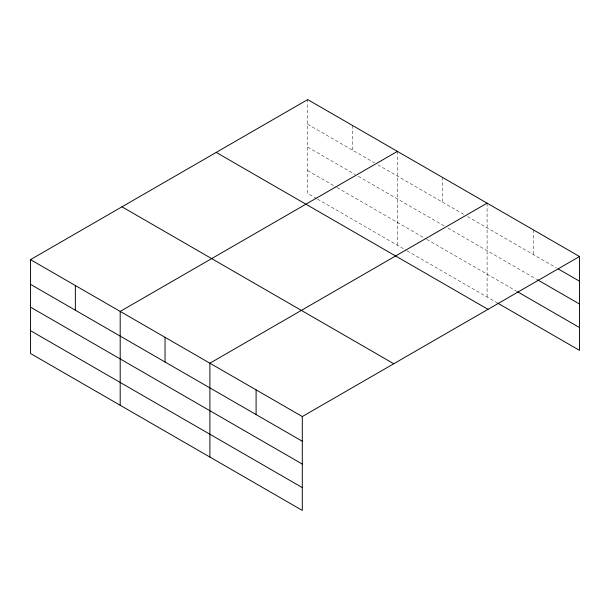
<?xml version="1.0" encoding="UTF-8"?>
<svg xmlns="http://www.w3.org/2000/svg" width="610" height="610" viewBox="0 0 610 610"><rect width="100%" height="100%" fill="white"/><g stroke="black" fill="none" stroke-linecap="round" stroke-linejoin="round"><path stroke-width="0.46" stroke-dasharray="3.05 2.29" d="M307.699 124.287L374.563 162.893M377.826 164.776L464.256 214.674M467.519 216.558L556.396 267.874M307.699 147.109L354.997 174.414M358.261 176.298L444.69 226.196M447.953 228.079L536.594 279.258M307.699 170.625L336.24 187.102M337.055 187.567L425.933 238.884M426.748 239.356L516.792 291.344M316.674 198.624L307.699 193.446L307.699 99.59M317.49 199.096L406.367 250.405M407.183 250.878L496.99 302.728M533.292 229.84L533.292 254.53M487.093 203.16L487.093 297.009M442.242 177.266L442.242 201.963M397.392 151.379L397.392 245.228M352.549 125.485L352.549 150.182"/><path stroke-width="0.91" d="M579.5 256.513L307.699 99.59L30.5 259.631L30.5 353.487L302.301 510.41L302.301 416.554L579.5 256.513L579.5 350.369L497.813 303.208M397.392 151.379L120.193 311.42L120.193 405.269M487.093 203.16L209.886 363.202L209.886 457.05M558.051 268.827L579.5 281.21M537.418 279.738L579.5 304.032M517.615 291.816L579.5 327.547M216.222 152.408L488.023 309.331M121.977 206.82L393.778 363.743M30.5 259.631L302.301 416.554M30.5 284.329L302.301 441.251M30.5 307.15L302.301 464.073M30.5 330.666L302.301 487.588M256.093 389.881L256.093 414.579M165.043 337.307L165.043 362.004M75.35 285.526L75.35 310.223"/></g></svg>
